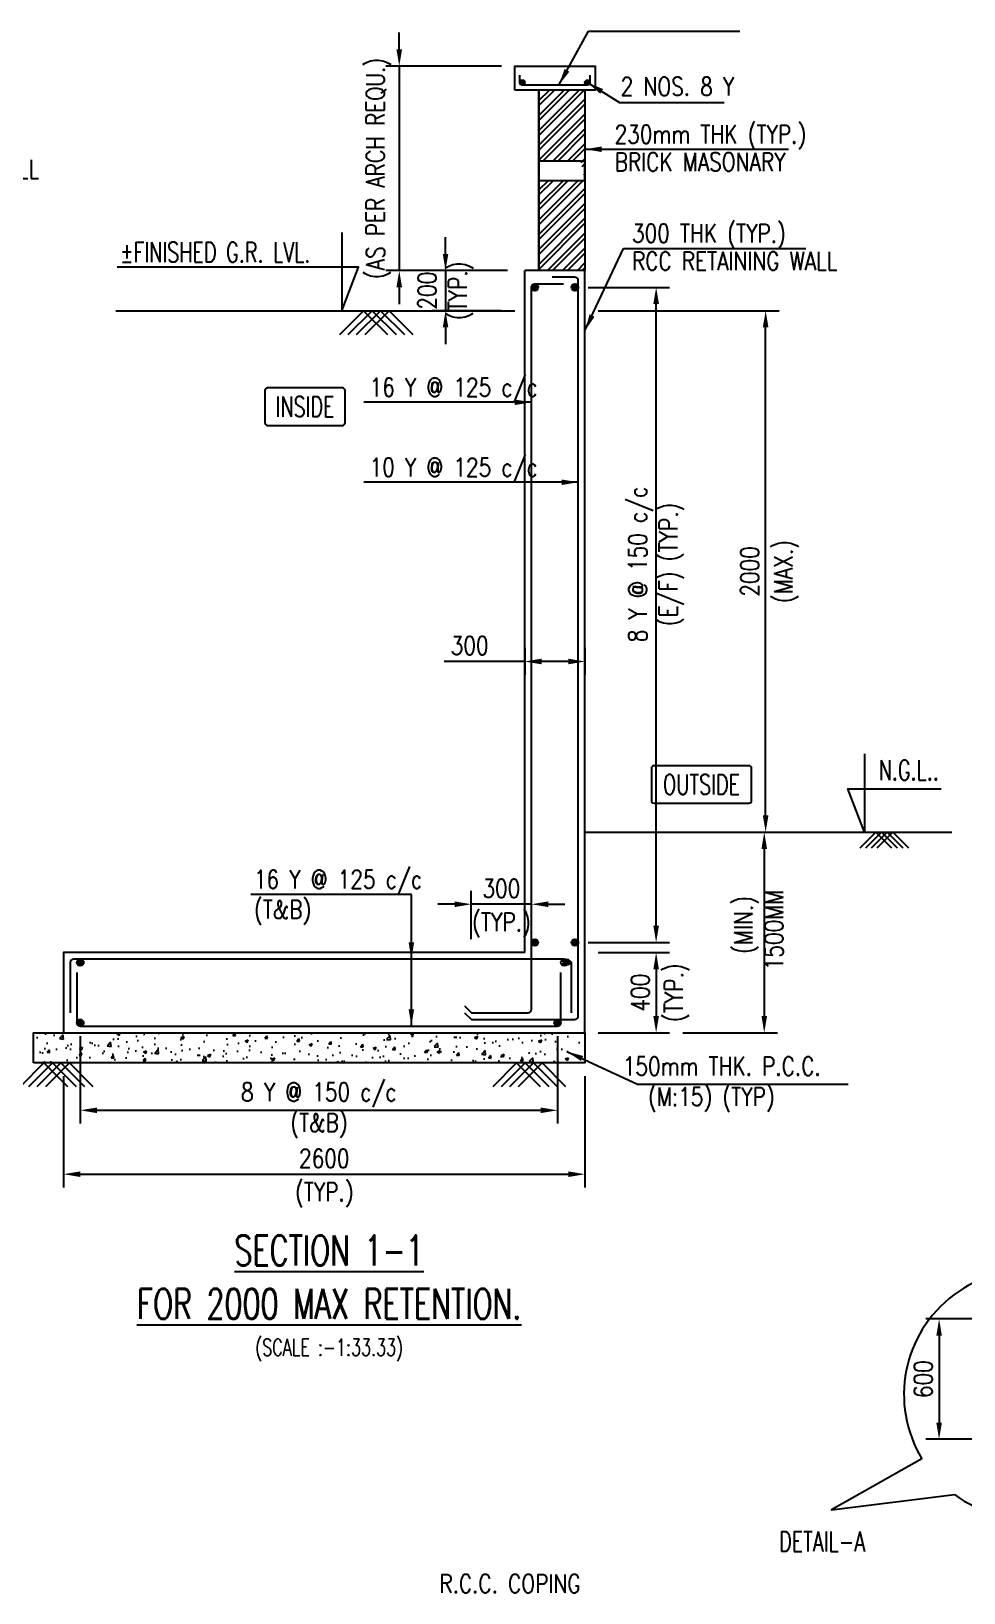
# Model space of a CAD drawing. Extents: x -69352 to 1013721, y -547461 to -186867.
# Drawn here: x 636110 to 650060, y -404180 to -380822 of the extents above; entities that cross this region are included whole.
import ezdxf
from ezdxf.enums import TextEntityAlignment as Align

# ---------------------------------------------------------------- set-up
doc = ezdxf.new("R2010")
doc.units = 0
doc.header["$LTSCALE"] = 500
doc.header["$MEASUREMENT"] = 0
doc.header["$PDMODE"] = 35
doc.header["$PDSIZE"] = -15
doc.layers.get('DEFPOINTS').update_dxf_attribs({"color": 4})
for name, color, linetype in [('FOOTING', 4, 'Continuous'), ('NO. BEAM', 3, 'Continuous'), ('S-COLUMN', 1, 'Continuous'), ('S-CONCRET LINE', 4, 'Continuous'), ('S-DIM-1', 5, 'Continuous'), ('S-FOOTING', 4, 'Continuous'), ('S-HATCH', 253, 'Continuous'), ('S-LEVEL SECTION', 3, 'Continuous'), ('S-PCC', 9, 'Continuous'), ('S-REINFORCEMENT', 6, 'Continuous'), ('S-RETAINING WALL', 6, 'Continuous'), ('S-TEXT', 2, 'Continuous'), ('S-TEXT-1 @ 1', 4, 'Continuous'), ('S-TITIL', 6, 'Continuous'), ('TITLE', 4, 'Continuous')]:
    doc.layers.add(name, color=color, linetype=linetype)
doc.styles.add('ROMANS', font='simplex.shx', dxfattribs={"width": 0.8, "height": 275})
doc.dimstyles.new('dim100', dxfattribs={"dimtxt": 250, "dimasz": 250, "dimexe": 200, "dimexo": 200, "dimgap": 100, "dimtad": 1, "dimdec": 0, "dimzin": 0, "dimdsep": 46, "dimtxsty": 'ROMANS', "dimcen": 0, "dimclrd": 5, "dimclre": 5, "dimclrt": 4, "dimadec": 0, "dimazin": 0, "dimtfac": 1, "dimtdec": 0, "dimtix": 1, "dimtofl": 0, "dimtmove": 2, "dimatfit": 3, "dimfxl": 0, "dimtolj": 1, "dimtzin": 0, "dimlwd": -1, "dimlwe": -1, "dimarcsym": 0})
doc.dimstyles.new('dim33.33', dxfattribs={"dimtxt": 250, "dimasz": 250, "dimexe": 200, "dimexo": 200, "dimgap": 100, "dimtad": 1, "dimdec": 0, "dimlfac": 0.333331, "dimzin": 0, "dimdsep": 46, "dimtxsty": 'ROMANS', "dimcen": 0, "dimclrd": 5, "dimclre": 5, "dimclrt": 4, "dimadec": 0, "dimazin": 0, "dimtfac": 1, "dimtdec": 0, "dimtix": 1, "dimtofl": 0, "dimtmove": 2, "dimatfit": 3, "dimfxl": 0, "dimtolj": 1, "dimtzin": 0, "dimlwd": -1, "dimlwe": -1, "dimarcsym": 0})

# ---------------------------------------------------------------- blocks, each defined once
blk = doc.blocks.new('*D618')
at = {"layer": 'DEFPOINTS', "color": 0}
for p in [(644243, -384653), (645458, -384653), (644243, -394453)]:
    blk.add_point(p, dxfattribs=at)
at = {"layer": 'S-DIM-1', "color": 5}
for p, q in [((644443, -384653), (645658, -384653)), ((644443, -394453), (645658, -394453))]:
    blk.add_line(p, q, dxfattribs=at)
at = {"layer": 'S-DIM-1', "color": 5, "lineweight": -3}
blk.add_line((645458, -394203), (645458, -384903), dxfattribs=at)
at = {"layer": 'S-DIM-1', "color": 5}
for points in [[(645500, -384903), (645416, -384903), (645458, -384653)], [(645416, -394203), (645500, -394203), (645458, -394453)]]:
    blk.add_solid(points, dxfattribs=at)
at = {"layer": 'S-DIM-1', "color": 4, "insert": (645458, -388797), "char_height": 275, "attachment_point": 5, "rotation": 90, "style": 'ROMANS'}
blk.add_mtext('\\A1;8 Y @ 150 c/c\\P(E/F) (TYP.)', dxfattribs=at)
blk = doc.blocks.new('*D619')
at = {"layer": 'DEFPOINTS', "color": 0}
for p in [(644393, -394603), (644393, -395803), (645458, -395803)]:
    blk.add_point(p, dxfattribs=at)
at = {"layer": 'S-DIM-1', "color": 5}
for p, q in [((644593, -394603), (645658, -394603)), ((644593, -395803), (645658, -395803))]:
    blk.add_line(p, q, dxfattribs=at)
at = {"layer": 'S-DIM-1', "color": 5, "lineweight": -3}
blk.add_line((645458, -394853), (645458, -395553), dxfattribs=at)
at = {"layer": 'S-DIM-1', "color": 5}
for points in [[(645500, -394853), (645416, -394853), (645458, -394603)], [(645416, -395553), (645500, -395553), (645458, -395803)]]:
    blk.add_solid(points, dxfattribs=at)
at = {"layer": 'S-DIM-1', "color": 4, "char_height": 275, "attachment_point": 5, "rotation": 90, "style": 'ROMANS'}
for s, insert in [('\\A1;400', (645221, -395203)), ('(TYP.)', (645768, -395203))]:
    blk.add_mtext(s, dxfattribs=dict(at, insert=insert))
blk = doc.blocks.new('*D620')
at = {"layer": 'DEFPOINTS', "color": 0}
for p in [(636843, -395653), (643983, -395653), (643983, -396963)]:
    blk.add_point(p, dxfattribs=at)
at = {"layer": 'S-DIM-1', "color": 5}
for p, q in [((636843, -395853), (636843, -397163)), ((643983, -395853), (643983, -397163)), ((637093, -396963), (643733, -396963))]:
    blk.add_line(p, q, dxfattribs=at)
for points in [[(637093, -396922), (637093, -397005), (636843, -396963)], [(643733, -397005), (643733, -396922), (643983, -396963)]]:
    blk.add_solid(points, dxfattribs=at)
at = {"layer": 'S-DIM-1', "color": 4, "insert": (640413, -396963), "char_height": 275, "attachment_point": 5, "style": 'ROMANS'}
blk.add_mtext('\\A1;8 Y @ 150 c/c\\P(T&B)', dxfattribs=at)
blk = doc.blocks.new('*D621')
at = {"layer": 'DEFPOINTS', "color": 0}
for p in [(636593, -396253), (644393, -396253), (644393, -397919)]:
    blk.add_point(p, dxfattribs=at)
at = {"layer": 'S-DIM-1', "color": 5}
for p, q in [((636593, -396453), (636593, -398119)), ((644393, -396453), (644393, -398119)), ((636843, -397919), (644143, -397919))]:
    blk.add_line(p, q, dxfattribs=at)
for points in [[(636843, -397877), (636843, -397961), (636593, -397919)], [(644143, -397961), (644143, -397877), (644393, -397919)]]:
    blk.add_solid(points, dxfattribs=at)
at = {"layer": 'S-DIM-1', "color": 4, "char_height": 275, "attachment_point": 5, "style": 'ROMANS'}
for s, insert in [('\\A1;2600', (640493, -397682)), ('(TYP.)', (640493, -398229))]:
    blk.add_mtext(s, dxfattribs=dict(at, insert=insert))
blk = doc.blocks.new('*D622')
at = {"layer": 'DEFPOINTS', "color": 0}
for p in [(644393, -385003), (647096, -385003), (646603, -392803)]:
    blk.add_point(p, dxfattribs=at)
at = {"layer": 'S-DIM-1', "color": 5}
for p, q in [((644593, -385003), (647296, -385003)), ((646803, -392803), (647296, -392803))]:
    blk.add_line(p, q, dxfattribs=at)
at = {"layer": 'S-DIM-1', "color": 5, "lineweight": -3}
blk.add_line((647096, -392553), (647096, -385253), dxfattribs=at)
at = {"layer": 'S-DIM-1', "color": 5}
for points in [[(647138, -385253), (647054, -385253), (647096, -385003)], [(647054, -392553), (647138, -392553), (647096, -392803)]]:
    blk.add_solid(points, dxfattribs=at)
at = {"layer": 'S-DIM-1', "color": 4, "char_height": 275, "attachment_point": 5, "rotation": 90, "style": 'ROMANS'}
for s, insert in [('\\A1;2000', (646858, -388903)), ('(MAX.)', (647406, -388903))]:
    blk.add_mtext(s, dxfattribs=dict(at, insert=insert))
blk = doc.blocks.new('*D623')
at = {"layer": 'DEFPOINTS', "color": 0}
for p in [(643433, -384403), (642307, -385003), (643343, -385003)]:
    blk.add_point(p, dxfattribs=at)
at = {"layer": 'S-DIM-1', "color": 5, "lineweight": -3}
for p, q in [((642307, -384153), (642307, -383903)), ((642307, -384403), (642307, -385003)), ((642307, -385253), (642307, -385503))]:
    blk.add_line(p, q, dxfattribs=at)
at = {"layer": 'S-DIM-1', "color": 5}
for p, q in [((643233, -384403), (642107, -384403)), ((643143, -385003), (642107, -385003))]:
    blk.add_line(p, q, dxfattribs=at)
for points in [[(642266, -384153), (642349, -384153), (642307, -384403)], [(642349, -385253), (642266, -385253), (642307, -385003)]]:
    blk.add_solid(points, dxfattribs=at)
at = {"layer": 'S-DIM-1', "color": 4, "insert": (642307, -384703), "char_height": 275, "attachment_point": 5, "rotation": 90, "style": 'ROMANS'}
blk.add_mtext('\\A1;200\\P(TYP.)', dxfattribs=at)
blk = doc.blocks.new('*D624')
at = {"layer": 'DEFPOINTS', "color": 0}
for p in [(642693, -393881), (643593, -394476), (642693, -394603)]:
    blk.add_point(p, dxfattribs=at)
at = {"layer": 'S-DIM-1', "color": 5}
for p, q in [((642693, -394403), (642693, -393681)), ((643593, -394276), (643593, -393681))]:
    blk.add_line(p, q, dxfattribs=at)
at = {"layer": 'S-DIM-1', "color": 5, "lineweight": -3}
for p, q in [((642443, -393881), (642193, -393881)), ((643593, -393881), (642693, -393881)), ((643843, -393881), (644093, -393881))]:
    blk.add_line(p, q, dxfattribs=at)
at = {"layer": 'S-DIM-1', "color": 5}
for points in [[(642443, -393923), (642443, -393839), (642693, -393881)], [(643843, -393839), (643843, -393923), (643593, -393881)]]:
    blk.add_solid(points, dxfattribs=at)
at = {"layer": 'S-DIM-1', "color": 4, "char_height": 275, "attachment_point": 5, "style": 'ROMANS'}
for s, insert in [('\\A1;300', (643143, -393644)), ('(TYP.)', (643143, -394191))]:
    blk.add_mtext(s, dxfattribs=dict(at, insert=insert))
blk = doc.blocks.new('*D625')
at = {"layer": 'DEFPOINTS', "color": 0}
for p in [(643343, -381343), (641615, -384403), (643433, -384403)]:
    blk.add_point(p, dxfattribs=at)
at = {"layer": 'S-DIM-1', "color": 5, "lineweight": -3}
for p, q in [((641615, -381093), (641615, -380843)), ((641615, -381343), (641615, -384403)), ((641615, -384653), (641615, -384903))]:
    blk.add_line(p, q, dxfattribs=at)
at = {"layer": 'S-DIM-1', "color": 5}
for p, q in [((643143, -381343), (641415, -381343)), ((643233, -384403), (641415, -384403))]:
    blk.add_line(p, q, dxfattribs=at)
for points in [[(641573, -381093), (641657, -381093), (641615, -381343)], [(641657, -384653), (641573, -384653), (641615, -384403)]]:
    blk.add_solid(points, dxfattribs=at)
at = {"layer": 'S-DIM-1', "color": 4, "insert": (641305, -382873), "char_height": 275, "attachment_point": 5, "rotation": 90, "style": 'ROMANS'}
blk.add_mtext('\\A1;(AS PER ARCH REQU.)', dxfattribs=at)
blk = doc.blocks.new('*D626')
at = {"layer": 'DEFPOINTS', "color": 0}
for p in [(646548, -392803), (645658, -395803), (647075, -395803)]:
    blk.add_point(p, dxfattribs=at)
at = {"layer": 'S-DIM-1', "color": 5}
for p, q in [((646748, -392803), (647275, -392803)), ((645858, -395803), (647275, -395803))]:
    blk.add_line(p, q, dxfattribs=at)
at = {"layer": 'S-DIM-1', "color": 5, "lineweight": -3}
blk.add_line((647075, -393053), (647075, -395553), dxfattribs=at)
at = {"layer": 'S-DIM-1', "color": 5}
for points in [[(647117, -393053), (647034, -393053), (647075, -392803)], [(647034, -395553), (647117, -395553), (647075, -395803)]]:
    blk.add_solid(points, dxfattribs=at)
at = {"layer": 'S-DIM-1', "color": 4, "insert": (646990, -394264), "char_height": 275, "attachment_point": 5, "rotation": 90, "style": 'ROMANS'}
blk.add_mtext('\\A1; (MIN.)\\P1500MM ', dxfattribs=at)
blk = doc.blocks.new('*D627')
at = {"layer": 'DEFPOINTS', "color": 0}
for p in [(643493, -389845), (644393, -389845), (643493, -390250)]:
    blk.add_point(p, dxfattribs=at)
at = {"layer": 'S-DIM-1', "color": 5}
for p, q in [((643493, -390045), (643493, -390450)), ((644393, -390045), (644393, -390450))]:
    blk.add_line(p, q, dxfattribs=at)
at = {"layer": 'S-DIM-1', "color": 5, "lineweight": -3}
for p, q in [((643493, -390250), (642286, -390250)), ((644143, -390250), (643743, -390250))]:
    blk.add_line(p, q, dxfattribs=at)
at = {"layer": 'S-DIM-1', "color": 5}
for points in [[(643743, -390208), (643743, -390292), (643493, -390250)], [(644143, -390292), (644143, -390208), (644393, -390250)]]:
    blk.add_solid(points, dxfattribs=at)
at = {"layer": 'S-DIM-1', "color": 4, "insert": (642668, -390012), "char_height": 275, "attachment_point": 5, "style": 'ROMANS'}
blk.add_mtext('\\A1;300', dxfattribs=at)
blk = doc.blocks.new('*D732')
at = {"layer": 'DEFPOINTS', "color": 0}
for p in [(650649, -400085), (649691, -401885), (650649, -401885)]:
    blk.add_point(p, dxfattribs=at)
at = {"layer": 'S-DIM-1', "color": 5}
for p, q in [((650449, -400085), (649491, -400085)), ((650449, -401885), (649491, -401885))]:
    blk.add_line(p, q, dxfattribs=at)
at = {"layer": 'S-DIM-1', "color": 5, "lineweight": -3}
blk.add_line((649691, -400335), (649691, -401635), dxfattribs=at)
at = {"layer": 'S-DIM-1', "color": 5}
for points in [[(649733, -400335), (649649, -400335), (649691, -400085)], [(649649, -401635), (649733, -401635), (649691, -401885)]]:
    blk.add_solid(points, dxfattribs=at)
at = {"layer": 'S-DIM-1', "color": 4, "insert": (649454, -400985), "char_height": 275, "attachment_point": 5, "rotation": 90, "style": 'ROMANS'}
blk.add_mtext('\\A1;600', dxfattribs=at)

msp = doc.modelspace()

# ---------------------------------------------------------------- hatches: boundary and pattern name
at = {"layer": 'S-HATCH'}
h = msp.add_hatch(dxfattribs=at)
h.set_pattern_fill('ANSI32', color=256, scale=420, style=0)
h.set_pattern_definition([(45, (-8047553.81, 16400.78), (-111.369318, 111.369318), []), (45, (-8047479.56, 16400.78), (-111.369318, 111.369318), [])])
edge = h.paths.add_edge_path()
edge.add_line((644393.48, -383052.832), (644393.48, -381702.832))
edge.add_line((644393.48, -381702.832), (643703.48, -381702.832))
edge.add_line((643703.48, -381702.832), (643703.48, -382766.543))
edge.add_line((643703.48, -382766.543), (644333.48, -382766.543))
h.paths.add_polyline_path([(644393.48, -383052.832), (643703.48, -383052.832), (643703.48, -384402.832), (644393.48, -384402.832)])
at = {"layer": 'S-PCC', "linetype": 'ByBlock'}
h = msp.add_hatch(dxfattribs=at)
h.set_pattern_fill('AR-CONC,_O', color=256, scale=66.666667)
h.set_pattern_definition([(50, (-16457873.95, 15524.4), (478.173455, -41.834757), [50, -550]), (355, (-16457873.95, 15524.4), (-92.500889, 501.461422), [40, -440]), (100.4514445, (-16457834.1, 15520.9), (385.672564, 459.626661), [42.493461, -467.428075]), (46.1842, (-16457873.95, 15657.7), (711.49422, -110.346187), [75, -825]), (96.6356355, (-16457814.66, 15648.5), (623.107964, 649.4124), [63.740228, -701.142507]), (351.184164, (-16457873.95, 15657.7), (623.107963, 649.4124), [60, -660]), (21, (-16457807.3, 15624.4), (397.938035, -268.412594), [50, -550]), (326, (-16457807.3, 15624.4), (162.210221, 483.433363), [40, -440]), (71.4514447, (-16457774.1, 15602), (560.148251, 215.020769), [42.49346, -467.428075]), (37.5, (-16457873.95, 15524.39), (8.1065702, 221.9292359), [0, -434.6666667, 0, -446.6666667, 0, -441.6666667]), (7.5, (-16457873.95, 15524.39), (175.3796916, 262.9411413), [0, -254.6666667, 0, -424.6666667, 0, -168.3333333]), (327.5, (-16458022.61, 15524.39), (355.8816241, -15.0365812), [0, -166.6666667, 0, -520, 0, -690]), (317.5, (-16458089.28, 15524.4), (388.7907796, 66.736655), [0, -216.6666667, 0, -345.3333333, 0, -490])])
h.paths.add_polyline_path([(636143.48, -395802.829), (636143.491, -396252.832), (644393.48, -396252.832), (644393.48, -395802.832)])

# ---------------------------------------------------------------- linework, layer by layer
at = {"color": 1}
msp.add_line((644393.48, -392802.832), (649878.764, -392802.832), dxfattribs=at)
at = {"layer": 'FOOTING', "ltscale": 0.3}
msp.add_lwpolyline([(643703.48, -383052.832), (644393.48, -383052.832), (644393.48, -382766.543), (643703.48, -382766.543)], close=True, dxfattribs=at)
at = {"layer": 'NO. BEAM', "color": 7}
for points in [[(640764.898, -386157.895), (639644.898, -386157.895, 0.414213562), (639604.898, -386197.895), (639604.898, -386677.895, 0.414213562), (639644.898, -386717.895), (640764.898, -386717.895, 0.414213562), (640804.898, -386677.895), (640804.898, -386197.895, 0.414213562)], [(646846.027, -391808.484), (645426.027, -391808.484, 0.414213562), (645386.027, -391848.484), (645386.027, -392328.484, 0.414213562), (645426.027, -392368.484), (646846.027, -392368.484, 0.414213562), (646886.027, -392328.484), (646886.027, -391848.484, 0.414213562)]]:
    msp.add_lwpolyline(points, format="xyb", close=True, dxfattribs=at)
at = {"layer": 'S-COLUMN', "color": 4}
for points in [[(643703.48, -384402.832), (643703.48, -381702.832)], [(643703.48, -381702.832), (643703.48, -384402.832)], [(644393.48, -381702.832), (644393.48, -384402.832)]]:
    msp.add_lwpolyline(points, dxfattribs=at)
at = {"layer": 'S-CONCRET LINE'}
msp.add_lwpolyline([(643343.48, -381702.832), (643343.48, -381342.832), (644543.48, -381342.832), (644543.48, -381702.832)], close=True, dxfattribs=at)
at = {"layer": 'S-FOOTING'}
msp.add_lwpolyline([(643493.48, -394602.832), (636593.48, -394602.832), (636593.48, -395802.832), (644393.48, -395802.832)], dxfattribs=at)
at = {"layer": 'S-LEVEL SECTION'}
msp.add_line((637374.307, -385002.832), (643343.48, -385002.832), dxfattribs=at)
for points in [[(640754.827, -383832.433), (640754.827, -385002.832), (641004.827, -384352.832), (637394.198, -384352.832)], [(648576.76, -391632.433), (648576.76, -392802.832), (648326.76, -392152.832), (649720.491, -392152.832)]]:
    msp.add_lwpolyline(points, dxfattribs=at)
at = {"layer": 'S-PCC'}
for points in [[(640724.554, -385360.805), (641082.527, -385002.832), (641440.5, -385360.805)], [(640851.117, -385360.805), (641209.09, -385002.832), (641567.063, -385360.805)], [(640977.679, -385360.805), (641335.652, -385002.832), (641693.625, -385360.805)], [(641104.242, -385360.805), (641462.215, -385002.832), (641820.188, -385360.805)], [(648984.269, -393041.481), (648745.62, -392802.832), (648506.972, -393041.481)], [(649068.644, -393041.481), (648829.995, -392802.832), (648591.347, -393041.481)], [(649153.019, -393041.481), (648914.37, -392802.832), (648675.722, -393041.481)], [(649237.394, -393041.481), (648998.745, -392802.832), (648760.097, -393041.481)], [(636658.384, -396610.805), (636300.411, -396252.832), (635942.438, -396610.805)], [(636784.946, -396610.805), (636426.974, -396252.832), (636069.001, -396610.805)], [(636911.509, -396610.805), (636553.536, -396252.832), (636195.563, -396610.805)], [(637038.071, -396610.805), (636680.099, -396252.832), (636322.126, -396610.805)], [(643729.061, -396610.805), (643371.088, -396252.832), (643013.115, -396610.805)], [(643855.623, -396610.805), (643497.65, -396252.832), (643139.678, -396610.805)], [(643982.186, -396610.805), (643624.213, -396252.832), (643266.24, -396610.805)], [(644108.748, -396610.805), (643750.775, -396252.832), (643392.803, -396610.805)]]:
    msp.add_lwpolyline(points, dxfattribs=at)
msp.add_lwpolyline([(636143.491, -396252.832), (636143.48, -395802.829), (644393.48, -395802.832), (644393.48, -396252.832)], close=True, dxfattribs=at)
at = {"layer": 'S-REINFORCEMENT', "color": 5}
msp.add_lwpolyline([(644468.48, -381477.832), (644468.48, -381590.332, -0.414213562), (644430.98, -381627.832), (643455.98, -381627.832, -0.414213562), (643418.48, -381590.332), (643418.48, -381477.832)], format="xyb", dxfattribs=at)
at = {"layer": 'S-REINFORCEMENT', "color": 5, "const_width": 37.5}
for points in [[(643437.23, -381590.332, 1), (643474.73, -381590.332, 1)], [(644449.73, -381590.332, -1), (644412.23, -381590.332, -1)]]:
    msp.add_lwpolyline(points, format="xyb", close=True, dxfattribs=at)
at = {"layer": 'S-REINFORCEMENT', "color": 5, "ltscale": 10}
for points in [[(642593.48, -395502.832), (642693.48, -395602.832), (644243.48, -395602.832, 0.414213562), (644293.48, -395552.832), (644293.48, -384552.832, 0.414213562), (644243.48, -384502.832), (643903.48, -384502.832)], [(642593.48, -395402.832), (642693.48, -395502.832), (643543.48, -395502.832, 0.414213562), (643593.48, -395452.832), (643593.48, -384652.832, -0.414213562), (643643.48, -384602.832), (644073.48, -384602.832)], [(644193.48, -395502.832), (644193.48, -394752.832, 0.242400153), (644083.48, -394702.832), (636743.48, -394702.832, 0.414213562), (636693.48, -394752.832), (636693.48, -395502.832)], [(636793.48, -394902.832), (636793.48, -395652.832, 0.414213562), (636843.479, -395702.832), (643983.48, -395702.832, 0.414213562), (644033.48, -395652.832), (644033.48, -394902.832)]]:
    msp.add_lwpolyline(points, format="xyb", dxfattribs=at)
at = {"layer": 'S-REINFORCEMENT', "color": 5, "ltscale": 10, "const_width": 50}
for points in [[(643618.48, -384652.832, 1), (643668.48, -384652.832, 1)], [(636868.479, -394752.832, 1), (636818.479, -394752.832, 1)], [(644058.48, -394752.832, -0.454545455), (644168.48, -394752.832, -0.454545455)], [(636868.479, -395652.832, -1), (636818.479, -395652.832, -1)], [(644008.48, -395652.832, -1), (643958.48, -395652.832, -1)]]:
    msp.add_lwpolyline(points, format="xyb", close=True, dxfattribs=at)
at = {"layer": 'S-REINFORCEMENT', "color": 5, "ltscale": 10, "const_width": 50, "elevation": 0}
for points in [[(644218.48, -384652.832, 1), (644268.48, -384652.832, 1)], [(643618.48, -394452.831, 1), (643668.48, -394452.831, 1)], [(644218.48, -394452.831, 1), (644268.48, -394452.831, 1)]]:
    msp.add_lwpolyline(points, format="xyb", close=True, dxfattribs=at)
at = {"layer": 'S-REINFORCEMENT', "color": 5}
for centre in [(643455.98, -381590.332), (644430.98, -381590.332)]:
    msp.add_circle(centre, 37.5, dxfattribs=at)
at = {"layer": 'S-REINFORCEMENT', "color": 5, "ltscale": 10}
for centre in [(643643.48, -384652.832, 0), (644243.48, -384652.832), (643643.48, -394452.831), (644243.48, -394452.831), (636843.479, -394752.832, 0), (644083.48, -394752.832, 0), (636843.479, -395652.832, 0), (643983.48, -395652.832)]:
    msp.add_circle(centre, 50, dxfattribs=at)
at = {"layer": 'S-RETAINING WALL', "color": 4}
msp.add_line((644393.48, -384402.832), (643493.48, -384402.832), dxfattribs=at)
for points in [[(643493.48, -394602.832), (643493.48, -384402.832)], [(644393.48, -395802.832), (644393.48, -384402.832)]]:
    msp.add_lwpolyline(points, dxfattribs=at)
at = {"layer": 'S-TEXT', "color": 2, "ltscale": 11, "elevation": 7.974}
msp.add_lwpolyline([(649433.638, -402176.402), (648081.844, -402939.408), (649920.267, -402709.837)], dxfattribs=at)
at = {"layer": 'S-TEXT', "color": 2, "ltscale": 11}
msp.add_arc((651024.395, -401213.908, 7.974), 1859.274, 233.5693979, 211.1762062, dxfattribs=at)

# ---------------------------------------------------------------- texts
at = {"layer": 'S-LEVEL SECTION', "style": 'ROMANS', "width": 0.7}
for s, p in [('%%PFINISHED G.R. LVL.', (637440.961, -384127.832)), ('N.G.L..', (648786.227, -391875.279, 29.257))]:
    msp.add_text(s, height=300, dxfattribs=at).set_placement(p, align=Align.MIDDLE_LEFT)
at = {"layer": 'S-TEXT', "style": 'ROMANS', "width": 0.7}
msp.add_text('(SCALE :-1:33.33)', height=250, dxfattribs=at).set_placement((640567.09, -400508.718, 19.417), align=Align.MIDDLE_CENTER)
at = {"layer": 'S-TEXT', "color": 2, "ltscale": 11, "style": 'ROMANS', "width": 0.7}
msp.add_text('DETAIL-A', height=300, dxfattribs=at).set_placement((647940.473, -403562.811, -93.982), align=Align.CENTER)
at = {"layer": 'S-TEXT-1 @ 1', "style": 'ROMANS', "width": 0.8}
for s, p in [('2 NOS. 8 Y', (644928.814, -381647.962)), ('230mm THK (TYP.)', (644836.814, -382362.33)), ('RCC RETAINING WALL', (633156.602, -382885.494)), ('BRICK MASONARY', (644836.814, -382776.616)), ('300 THK (TYP.)', (645096.781, -383844.598)), ('RCC RETAINING WALL', (645096.781, -384258.884)), ('16 Y @ 125 c/c', (641171.52, -386147.151)), ('10 Y @ 125 c/c', (641171.52, -387343.609)), ('16 Y @ 125 c/c', (639440.598, -393508.212)), ('(T&B)', (639440.598, -393958.212)), ('150mm THK. P.C.C.', (644959.395, -396303.264, 189.587)), ('(M:15) (TYP)', (645335.152, -396758.118, 189.587)), ('R.C.C. COPING', (642214.947, -404042.652, 11.068))]:
    msp.add_text(s, height=275, dxfattribs=at).set_placement(p, align=Align.MIDDLE_LEFT)
at = {"layer": 'S-TITIL', "style": 'ROMANS', "width": 0.7}
for s, p in [('%%USECTION 1-1', (640567.09, -399058.718, 19.417)), ('%%UFOR 2000 MAX RETENTION.', (640567.09, -399858.718, 19.417))]:
    msp.add_text(s, height=450, dxfattribs=at).set_placement(p, align=Align.MIDDLE_CENTER)
at = {"layer": 'TITLE', "color": 2, "style": 'ROMANS', "width": 0.7}
for s, p in [('INSIDE', (640204.898, -386437.895)), ('OUTSIDE', (646136.027, -392088.484))]:
    msp.add_text(s, height=300, dxfattribs=at).set_placement(p, align=Align.MIDDLE_CENTER)

# ---------------------------------------------------------------- dimensions: what is measured, and where the dimension line sits
at = {"layer": 'S-DIM-1'}
for base, p1, p2, angle, text, override, picture, middle in [((641614.98, -384402.832), (643343.48, -381342.832), (643433.48, -384402.832), 90, '(AS PER ARCH REQU.)', {"dimtofl": 1, "dimtmove": 0, "dimlwd": 65533}, '*D625', (641305.456, -382872.832)), ((647095.988, -385002.832), (646603.181, -392802.832), (644393.48, -385002.832), 270, '2000\\X(MAX.)', {"dimtxt": 250, "dimasz": 250, "dimtxsty": 'ROMANS', "dimtofl": 1, "dimtmove": 0, "dimlwd": 65533}, '*D622', (647095.988, -388902.832)), ((642693.48, -393881.129), (643593.48, -394476.029), (642693.48, -394602.832), 180, '<>\\X(TYP.)', {"dimtxt": 250, "dimasz": 250, "dimtofl": 1, "dimtmove": 0, "dimlwd": 65533}, '*D624', (643143.48, -393881.129)), ((645458.111, -395802.832), (644393.48, -394602.832), (644393.48, -395802.832), 90, '<>\\X(TYP.)', {"dimtxt": 250, "dimasz": 250, "dimtofl": 1, "dimtmove": 0, "dimlwd": 65533}, '*D619', (645458.111, -395202.832))]:
    dim = msp.add_linear_dim(base=base, p1=p1, p2=p2, angle=angle, text=text, dimstyle='dim33.33', override=override, dxfattribs=at)
    dim.commit()
    dim.dimension.update_dxf_attribs({"geometry": picture, "text_midpoint": middle})
for base, p1, p2, text, override, picture, middle in [((642307.362, -385002.832, 1.253), (643433.48, -384402.832), (643343.48, -385002.832), '<>\\X(TYP.)', {"dimtofl": 1, "dimtmove": 0, "dimlwd": 65533}, '*D623', (642307.362, -384702.832, 1.253)), ((645458.111, -384652.832, 0), (644243.48, -394452.831), (644243.48, -384652.832), '8 Y @ 150 c/c\\X(E/F) (TYP.)', {"dimtxt": 250, "dimasz": 250, "dimtxsty": 'ROMANS', "dimtofl": 1, "dimtmove": 0, "dimlwd": 65533}, '*D618', (645458.111, -388796.899, 0)), ((647075.471, -395802.832), (646547.966, -392802.832), (645658.111, -395802.832), ' (MIN.)\\P1500MM ', {"dimtxsty": 'ROMANS', "dimtofl": 1, "dimtmove": 1, "dimlwd": 65533}, '*D626', (647541.54, -394263.916))]:
    dim = msp.add_linear_dim(base=base, p1=p1, p2=p2, angle=90, text=text, dimstyle='dim33.33', override=override, dxfattribs=at)
    dim.commit()
    dim.dimension.update_dxf_attribs({"geometry": picture, "text_midpoint": middle, "dimtype": 160})
dim = msp.add_linear_dim(base=(643493.48, -390249.927, 19.417), p1=(644393.48, -389845.246), p2=(643493.48, -389845.246), dimstyle='dim33.33', override={"dimtofl": 1, "dimtmove": 0, "dimlwd": 65533}, dxfattribs=at)
dim.commit()
dim.dimension.update_dxf_attribs({"geometry": '*D627', "text_midpoint": (642668.48, -390249.927, 19.417), "dimtype": 160})
dim = msp.add_linear_dim(base=(643983.48, -396963.388, 19.417), p1=(636843.479, -395652.832), p2=(643983.48, -395652.832), text='8 Y @ 150 c/c\\X(T&B)', dimstyle='dim33.33', override={"dimtxt": 250, "dimasz": 250, "dimtmove": 0}, dxfattribs=at)
dim.commit()
dim.dimension.update_dxf_attribs({"geometry": '*D620', "text_midpoint": (640413.479, -396963.388, 19.417), "dimtype": 160})
dim = msp.add_linear_dim(base=(644393.48, -397919.134, 19.417), p1=(636593.48, -396252.832), p2=(644393.48, -396252.832), text='<>\\X(TYP.)', dimstyle='dim33.33', override={"dimtxt": 250, "dimasz": 250, "dimtmove": 0}, dxfattribs=at)
dim.commit()
dim.dimension.update_dxf_attribs({"geometry": '*D621', "text_midpoint": (640493.48, -397919.134, 19.417)})
dim = msp.add_aligned_dim(p1=(650649.395, -400085.094, -11.068), p2=(650649.395, -401885.094, -11.068), distance=-958.241, dimstyle='dim33.33', override={"dimtofl": 1, "dimtmove": 0, "dimlwd": 65533}, dxfattribs=at)
dim.commit()
dim.dimension.update_dxf_attribs({"geometry": '*D732', "text_midpoint": (649453.654, -400985.094, -11.068)})

# ---------------------------------------------------------------- leaders
for points, override in [([(641796.27, -394702.832), (641796.27, -393733.212), (639395.523, -393733.212)], {"dimtad": 0, "dimarcsym": 1}), ([(641796.27, -395702.832), (641796.27, -393733.212), (639395.523, -393733.212)], {"dimgap": 100, "dimtad": 0, "dimarcsym": 1})]:
    msp.add_leader(points, dimstyle='dim100', override=override)
for points, dimstyle in [([(644002.98, -381627.832), (644443.98, -380822.078), (646709.549, -380822.078)], 'dim33.33'), ([(644430.98, -381590.332), (644910.049, -381887.962), (646477.42, -381887.962)], 'dim33.33'), ([(644393.48, -382587.33), (647439.676, -382587.33)], 'dim100'), ([(644393.48, -385301.023), (644968.746, -384069.598), (647699.644, -384069.598)], 'dim100'), ([(643592.403, -386372.151), (641082.949, -386372.151)], 'dim100'), ([(644292.403, -387568.609), (641082.949, -387568.609)], 'dim100'), ([(644122.98, -396084.376), (645179.48, -396569.833), (648328.404, -396569.833)], 'dim100')]:
    msp.add_leader(points, dimstyle=dimstyle, dxfattribs=at)

doc.saveas('drawing.dxf')
